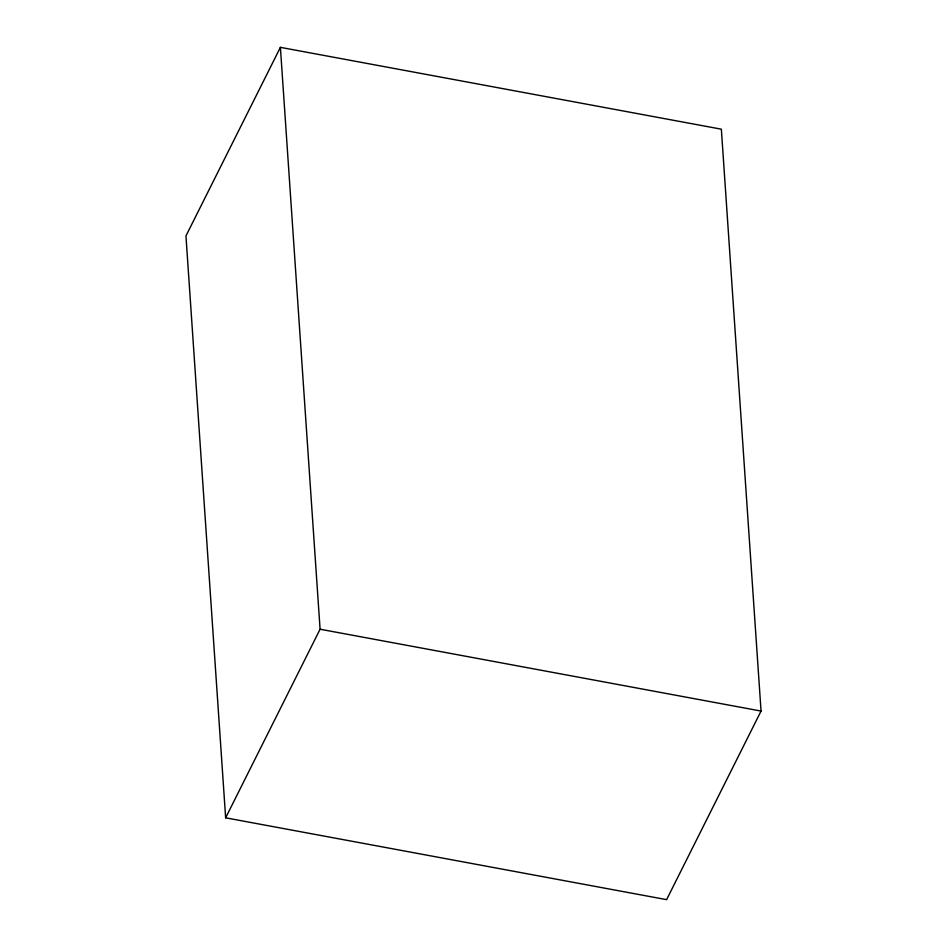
<?xml version="1.0" encoding="UTF-8"?>
<svg xmlns="http://www.w3.org/2000/svg" width="947" height="947" viewBox="0 0 947 947"><rect width="100%" height="100%" fill="white"/><g stroke="black" fill="none" stroke-linecap="round" stroke-linejoin="round"><path stroke-width="1.42" d="M280.395 47.35L185.955 235.933L225.646 817.817L666.605 899.65L761.045 711.067L721.354 129.183L280.395 47.35L320.086 629.222L225.646 817.817M320.086 629.222L761.045 711.067"/></g></svg>
